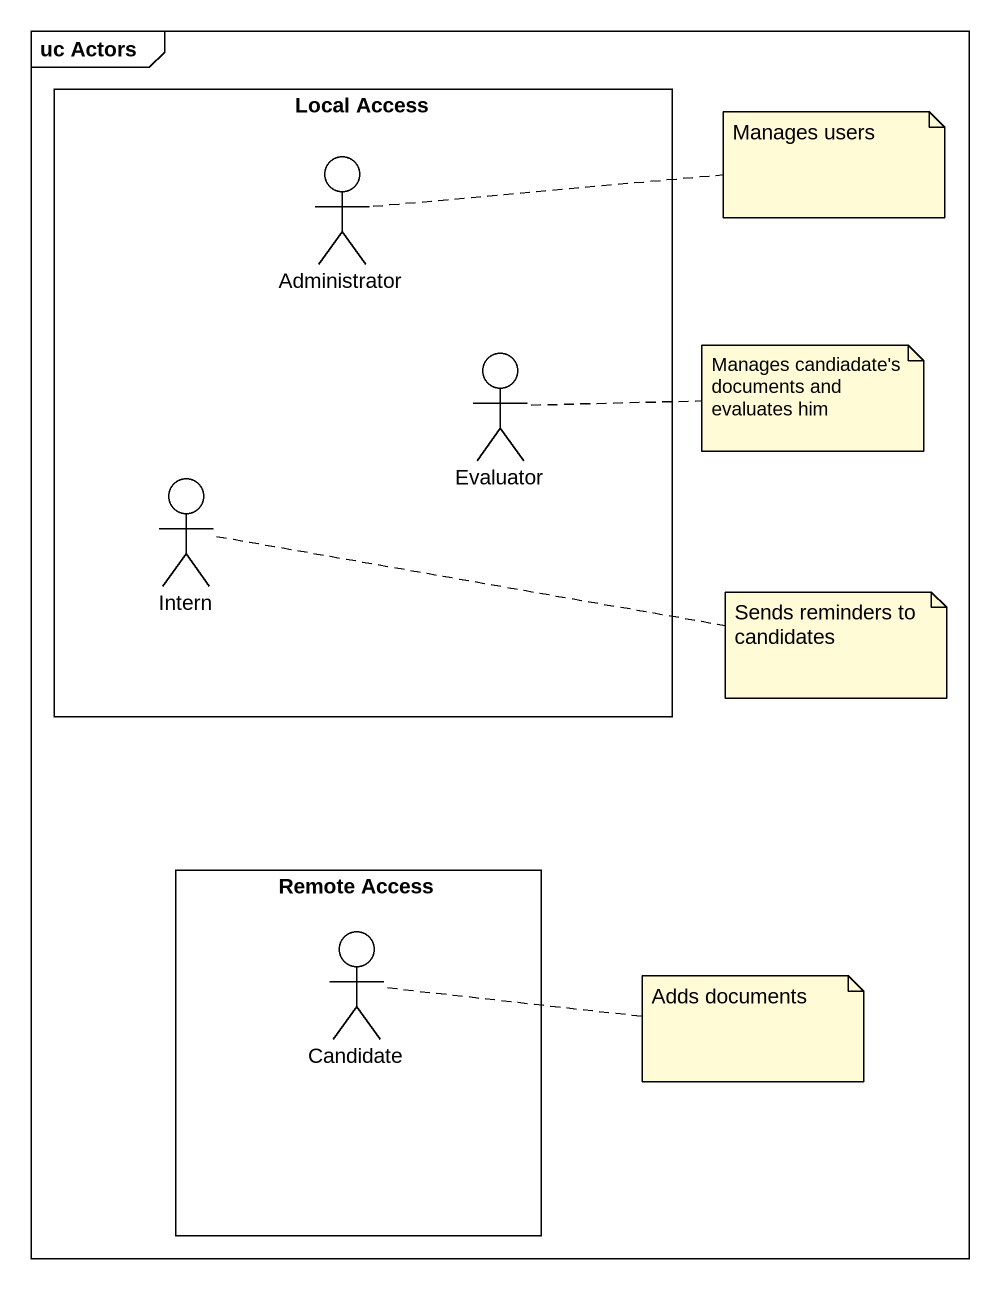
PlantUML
@startuml
mainframe uc Actors
rectangle "Local Access" as Local_Access {
  actor Administrator
  actor Evaluator
  actor Intern
}
rectangle "Remote Access" as Remote_Access {
  actor Candidate
}
note right of Administrator : Manages users
note right of Evaluator : Manages candiadate's documents and evaluates him
note right of Intern : Sends reminders to candidates
note right of Candidate : Adds documents
@enduml
